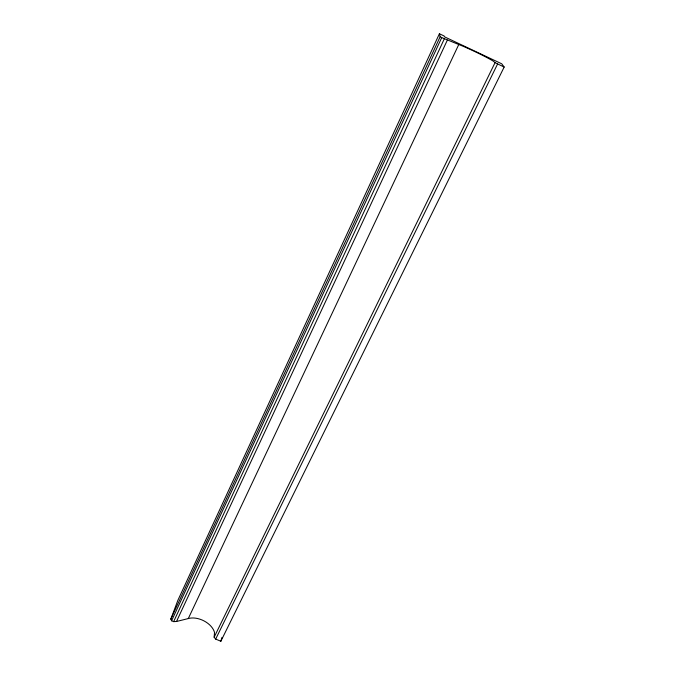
<?xml version="1.0" encoding="UTF-8"?>
<svg xmlns="http://www.w3.org/2000/svg" width="675" height="675" viewBox="0 0 675 675"><rect width="100%" height="100%" fill="white"/><g stroke="black" fill="none" stroke-linecap="round" stroke-linejoin="round"><path stroke-width="1.01" d="M214.127 637.225L214.532 632.517A17.533 11.256 25.7 0 0 188.291 618.562L176.496 621.489L173.644 621.633L171.593 620.781L170.826 619.102L177.795 600.497L439.408 33.75L444.167 35.994L444.403 36.771L501.736 63.804L504.174 67.036L220.852 641.25L215.671 639.098L214.127 637.225L495.087 62.598L493.324 61.18A22.705 1.342 25.5 0 0 458.764 44.525L441.728 37.606L440.159 36.695L439.408 33.75M220.852 641.25L221.965 637.411M170.826 619.102L440.159 36.695M171.593 620.781L441.728 37.606M173.644 621.633L444.327 38.829M176.496 621.489L447.356 40.095M188.291 618.562L458.764 44.525M215.671 639.098L497.61 63.939L495.087 62.598M497.61 63.939L504.174 67.036"/></g></svg>
